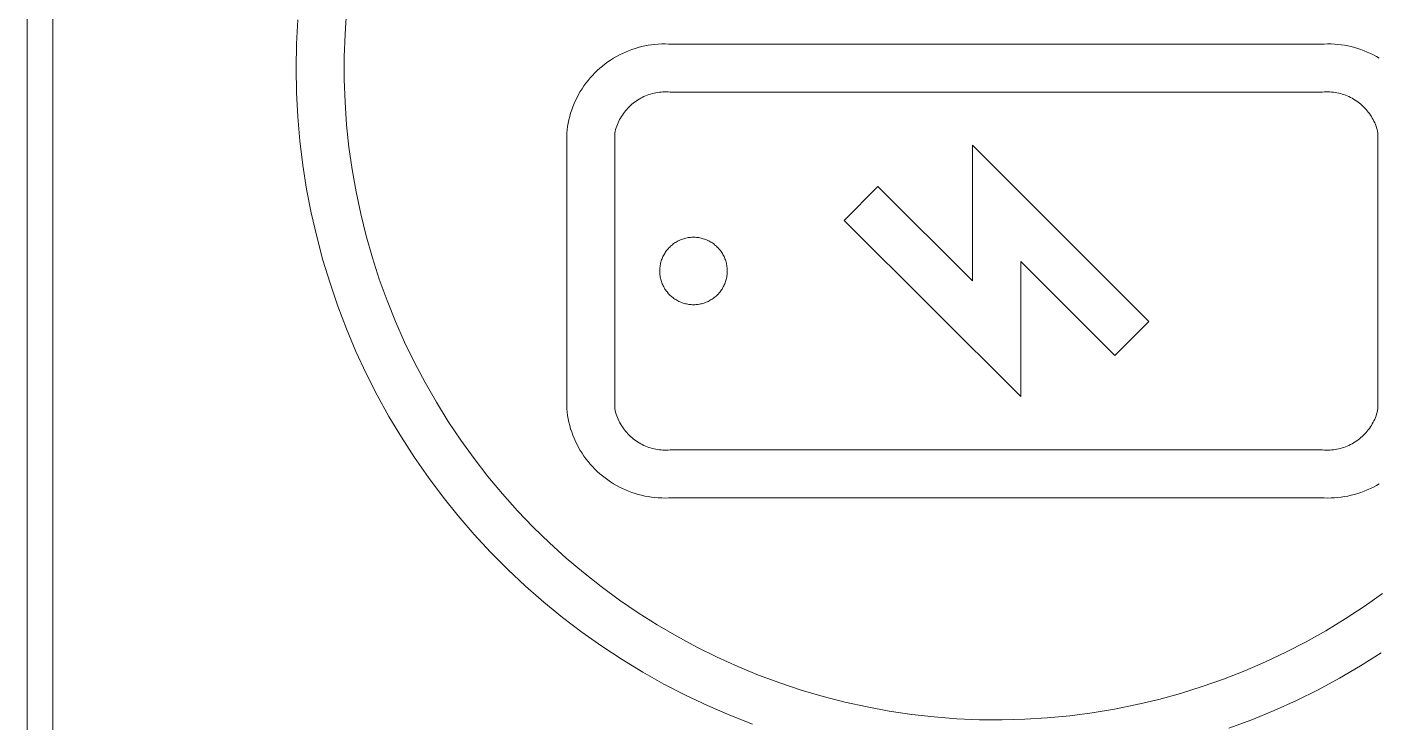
# Model space of a CAD drawing. Header units: inches. Extents: x -10 to 196, y -2 to 124.
# Drawn here: x 108.181 to 110.232, y 56.934 to 57.99 of the extents above; entities that cross this region are included whole.
import ezdxf

# ---------------------------------------------------------------- set-up
doc = ezdxf.new("R2010")
doc.units = ezdxf.units.IN
doc.layers.add('ZANO_R', color=7, linetype='Continuous', lineweight=0)

msp = doc.modelspace()

# ---------------------------------------------------------------- linework, layer by layer
at = {"layer": 'ZANO_R'}
for p, q in [((108.18091, 60.22867), (108.18091, 55.50405)), ((108.22029, 60.22867), (108.22029, 55.50405)), ((108.59001, 57.96455), (108.59193, 58.0014)), ((108.6661, 58.01354), (108.66371, 57.97926)), ((108.66371, 57.97926), (108.66252, 57.94491)), ((108.58937, 57.92765), (108.59001, 57.96455)), ((109.08938, 57.95231), (109.09414, 57.95428)), ((109.09414, 57.95428), (109.09896, 57.95607)), ((109.09896, 57.95607), (109.10385, 57.9577)), ((109.10385, 57.9577), (109.10879, 57.95916)), ((109.10879, 57.95916), (109.11377, 57.96045)), ((109.11377, 57.96045), (109.1188, 57.96157)), ((109.1188, 57.96157), (109.12386, 57.96251)), ((109.12386, 57.96251), (109.12896, 57.96328)), ((109.12896, 57.96328), (109.13407, 57.96386)), ((109.13407, 57.96386), (109.13921, 57.96428)), ((109.13921, 57.96428), (109.14435, 57.96451)), ((109.14435, 57.96451), (109.1495, 57.96457)), ((109.1495, 57.96457), (109.15465, 57.96445)), ((109.15465, 57.96445), (109.15979, 57.96415)), ((109.15979, 57.96415), (110.14494, 57.96415)), ((110.14494, 57.96415), (110.15008, 57.96445)), ((110.15008, 57.96445), (110.15523, 57.96457)), ((110.15523, 57.96457), (110.16038, 57.96451)), ((110.16038, 57.96451), (110.16552, 57.96428)), ((110.16552, 57.96428), (110.17065, 57.96386)), ((110.17065, 57.96386), (110.17577, 57.96328)), ((110.17577, 57.96328), (110.18086, 57.96251)), ((110.18086, 57.96251), (110.18593, 57.96157)), ((110.18593, 57.96157), (110.19095, 57.96045)), ((110.19095, 57.96045), (110.19594, 57.95916)), ((110.19594, 57.95916), (110.20088, 57.9577)), ((110.20088, 57.9577), (110.20576, 57.95607)), ((110.20576, 57.95607), (110.21059, 57.95428)), ((110.21059, 57.95428), (110.21535, 57.95231)), ((108.66252, 57.94491), (108.66252, 57.91055)), ((109.05429, 57.93096), (109.05833, 57.93415)), ((109.05833, 57.93415), (109.06249, 57.9372)), ((109.06249, 57.9372), (109.06674, 57.9401)), ((109.06674, 57.9401), (109.07109, 57.94285)), ((109.07109, 57.94285), (109.07554, 57.94545)), ((109.07554, 57.94545), (109.08007, 57.9479)), ((109.08007, 57.9479), (109.08468, 57.95019)), ((109.08468, 57.95019), (109.08938, 57.95231)), ((110.21535, 57.95231), (110.22004, 57.95019)), ((110.22004, 57.95019), (110.22466, 57.9479)), ((110.22466, 57.9479), (110.22919, 57.94545)), ((110.22919, 57.94545), (110.23363, 57.94285)), ((108.59001, 57.89076), (108.58937, 57.92765)), ((109.03254, 57.90909), (109.03584, 57.91304)), ((109.03584, 57.91304), (109.03928, 57.91687)), ((109.03928, 57.91687), (109.04285, 57.92059)), ((109.04285, 57.92059), (109.04654, 57.92418)), ((109.04654, 57.92418), (109.05036, 57.92764)), ((109.05036, 57.92764), (109.05429, 57.93096)), ((108.66252, 57.91055), (108.66371, 57.8762)), ((109.01818, 57.88775), (109.02076, 57.89221)), ((109.02076, 57.89221), (109.02348, 57.89658)), ((109.02348, 57.89658), (109.02636, 57.90085)), ((109.02636, 57.90085), (109.02938, 57.90502)), ((109.02938, 57.90502), (109.03254, 57.90909)), ((109.14348, 57.89147), (109.14077, 57.89119)), ((109.1462, 57.89165), (109.14348, 57.89147)), ((109.14892, 57.89174), (109.1462, 57.89165)), ((109.15164, 57.89174), (109.14892, 57.89174)), ((109.15436, 57.89163), (109.15164, 57.89174)), ((109.15708, 57.89144), (109.15436, 57.89163)), ((109.15979, 57.89115), (109.15708, 57.89144)), ((110.14764, 57.89144), (110.14494, 57.89115)), ((110.15036, 57.89163), (110.14764, 57.89144)), ((110.15308, 57.89174), (110.15036, 57.89163)), ((110.15581, 57.89174), (110.15308, 57.89174)), ((110.15853, 57.89165), (110.15581, 57.89174)), ((110.16125, 57.89147), (110.15853, 57.89165)), ((110.16396, 57.89119), (110.16125, 57.89147)), ((108.59193, 57.85391), (108.59001, 57.89076)), ((108.66371, 57.8762), (108.66609, 57.84192)), ((109.00947, 57.8691), (109.01141, 57.87387)), ((109.01141, 57.87387), (109.01351, 57.87857)), ((109.01351, 57.87857), (109.01577, 57.8832)), ((109.01577, 57.8832), (109.01818, 57.88775)), ((109.09694, 57.87105), (109.09497, 57.86917)), ((109.09898, 57.87286), (109.09694, 57.87105)), ((109.10108, 57.87459), (109.09898, 57.87286)), ((109.10324, 57.87625), (109.10108, 57.87459)), ((109.10545, 57.87784), (109.10324, 57.87625)), ((109.10772, 57.87935), (109.10545, 57.87784)), ((109.11004, 57.88078), (109.10772, 57.87935)), ((109.11241, 57.88212), (109.11004, 57.88078)), ((109.11482, 57.88339), (109.11241, 57.88212)), ((109.11727, 57.88457), (109.11482, 57.88339)), ((109.11977, 57.88566), (109.11727, 57.88457)), ((109.1223, 57.88667), (109.11977, 57.88566)), ((109.12486, 57.88759), (109.1223, 57.88667)), ((109.12746, 57.88842), (109.12486, 57.88759)), ((109.13008, 57.88916), (109.12746, 57.88842)), ((109.13272, 57.8898), (109.13008, 57.88916)), ((109.13539, 57.89036), (109.13272, 57.8898)), ((109.13807, 57.89082), (109.13539, 57.89036)), ((109.14077, 57.89119), (109.13807, 57.89082)), ((110.14494, 57.89115), (109.15979, 57.89115)), ((110.16665, 57.89082), (110.16396, 57.89119)), ((110.16934, 57.89036), (110.16665, 57.89082)), ((110.172, 57.8898), (110.16934, 57.89036)), ((110.17465, 57.88916), (110.172, 57.8898)), ((110.17727, 57.88842), (110.17465, 57.88916)), ((110.17986, 57.88759), (110.17727, 57.88842)), ((110.18243, 57.88667), (110.17986, 57.88759)), ((110.18496, 57.88566), (110.18243, 57.88667)), ((110.18745, 57.88457), (110.18496, 57.88566)), ((110.18991, 57.88339), (110.18745, 57.88457)), ((110.19232, 57.88212), (110.18991, 57.88339)), ((110.19469, 57.88078), (110.19232, 57.88212)), ((110.19701, 57.87935), (110.19469, 57.88078)), ((110.19927, 57.87784), (110.19701, 57.87935)), ((110.20149, 57.87625), (110.19927, 57.87784)), ((110.20365, 57.87459), (110.20149, 57.87625)), ((110.20575, 57.87286), (110.20365, 57.87459)), ((110.20778, 57.87105), (110.20575, 57.87286)), ((110.20976, 57.86917), (110.20778, 57.87105)), ((108.59513, 57.81715), (108.59193, 57.85391)), ((109.00341, 57.84943), (109.00467, 57.85442)), ((109.00467, 57.85442), (109.0061, 57.85937)), ((109.0061, 57.85937), (109.0077, 57.86426)), ((109.0077, 57.86426), (109.00947, 57.8691)), ((109.08174, 57.85195), (109.08043, 57.84956)), ((109.08312, 57.85429), (109.08174, 57.85195)), ((109.08459, 57.85659), (109.08312, 57.85429)), ((109.08613, 57.85883), (109.08459, 57.85659)), ((109.08775, 57.86102), (109.08613, 57.85883)), ((109.08945, 57.86315), (109.08775, 57.86102)), ((109.09122, 57.86522), (109.08945, 57.86315)), ((109.09306, 57.86723), (109.09122, 57.86522)), ((109.09497, 57.86917), (109.09306, 57.86723)), ((110.21167, 57.86723), (110.20976, 57.86917)), ((110.21351, 57.86522), (110.21167, 57.86723)), ((110.21528, 57.86315), (110.21351, 57.86522)), ((110.21697, 57.86102), (110.21528, 57.86315)), ((110.21859, 57.85883), (110.21697, 57.86102)), ((110.22014, 57.85659), (110.21859, 57.85883)), ((110.2216, 57.85429), (110.22014, 57.85659)), ((110.22299, 57.85195), (110.2216, 57.85429)), ((110.22429, 57.84956), (110.22299, 57.85195)), ((108.66609, 57.84192), (108.66966, 57.80774)), ((109.00012, 57.82911), (109.00068, 57.83423)), ((109.00068, 57.83423), (109.00142, 57.83932)), ((109.00142, 57.83932), (109.00233, 57.84439)), ((109.00233, 57.84439), (109.00341, 57.84943)), ((109.07372, 57.83176), (109.07312, 57.82911)), ((109.07441, 57.8344), (109.07372, 57.83176)), ((109.0752, 57.83701), (109.07441, 57.8344)), ((109.07607, 57.83959), (109.0752, 57.83701)), ((109.07703, 57.84213), (109.07607, 57.83959)), ((109.07808, 57.84465), (109.07703, 57.84213)), ((109.07921, 57.84712), (109.07808, 57.84465)), ((109.08043, 57.84956), (109.07921, 57.84712)), ((110.22551, 57.84712), (110.22429, 57.84956)), ((110.22665, 57.84465), (110.22551, 57.84712)), ((110.2277, 57.84213), (110.22665, 57.84465)), ((110.22866, 57.83959), (110.2277, 57.84213)), ((110.22953, 57.83701), (110.22866, 57.83959)), ((110.23031, 57.8344), (110.22953, 57.83701)), ((110.231, 57.83176), (110.23031, 57.8344)), ((110.2316, 57.82911), (110.231, 57.83176)), ((108.59961, 57.78052), (108.59513, 57.81715)), ((109.00012, 57.41021), (109.00012, 57.82911)), ((109.07312, 57.82911), (109.07312, 57.41021)), ((109.61603, 57.81068), (109.8838, 57.54267)), ((109.6163, 57.60494), (109.61603, 57.81068)), ((110.2316, 57.41021), (110.2316, 57.82911)), ((108.66966, 57.80774), (108.67442, 57.7737)), ((108.60535, 57.74407), (108.59961, 57.78052)), ((108.67442, 57.7737), (108.68035, 57.73985)), ((109.42108, 57.69655), (109.47262, 57.74822)), ((109.47262, 57.74822), (109.6163, 57.60494)), ((108.61235, 57.70784), (108.60535, 57.74407)), ((108.68035, 57.73985), (108.68746, 57.70623)), ((108.62061, 57.67187), (108.61235, 57.70784)), ((108.68746, 57.70623), (108.69572, 57.67287)), ((109.68952, 57.42879), (109.42108, 57.69655)), ((108.63011, 57.63622), (108.62061, 57.67187)), ((108.69572, 57.67287), (108.70514, 57.63982)), ((109.16947, 57.66538), (109.17107, 57.66616)), ((109.17107, 57.66616), (109.17269, 57.66688)), ((109.17269, 57.66688), (109.17435, 57.66754)), ((109.17435, 57.66754), (109.17602, 57.66815)), ((109.17602, 57.66815), (109.17771, 57.6687)), ((109.17771, 57.6687), (109.17942, 57.66918)), ((109.17942, 57.66918), (109.18115, 57.66961)), ((109.18115, 57.66961), (109.18289, 57.66998)), ((109.18289, 57.66998), (109.18464, 57.67029)), ((109.18464, 57.67029), (109.1864, 57.67053)), ((109.1864, 57.67053), (109.18817, 57.67072)), ((109.18817, 57.67072), (109.18995, 57.67084)), ((109.18995, 57.67084), (109.19173, 57.6709)), ((109.19173, 57.6709), (109.19351, 57.6709)), ((109.19351, 57.6709), (109.19528, 57.67084)), ((109.19528, 57.67084), (109.19706, 57.67072)), ((109.19706, 57.67072), (109.19883, 57.67053)), ((109.19883, 57.67053), (109.20059, 57.67029)), ((109.20059, 57.67029), (109.20234, 57.66998)), ((109.20234, 57.66998), (109.20408, 57.66961)), ((109.20408, 57.66961), (109.20581, 57.66918)), ((109.20581, 57.66918), (109.20752, 57.6687)), ((109.20752, 57.6687), (109.20921, 57.66815)), ((109.20921, 57.66815), (109.21089, 57.66754)), ((109.21089, 57.66754), (109.21254, 57.66688)), ((109.21254, 57.66688), (109.21416, 57.66616)), ((109.21416, 57.66616), (109.21577, 57.66538)), ((109.14794, 57.64477), (109.14884, 57.6463)), ((109.14884, 57.6463), (109.14979, 57.64781)), ((109.14979, 57.64781), (109.15079, 57.64928)), ((109.15079, 57.64928), (109.15184, 57.65071)), ((109.15184, 57.65071), (109.15294, 57.65211)), ((109.15294, 57.65211), (109.15409, 57.65346)), ((109.15409, 57.65346), (109.15529, 57.65478)), ((109.15529, 57.65478), (109.15653, 57.65606)), ((109.15653, 57.65606), (109.15782, 57.65729)), ((109.15782, 57.65729), (109.15914, 57.65847)), ((109.15914, 57.65847), (109.16051, 57.65961)), ((109.16051, 57.65961), (109.16192, 57.6607)), ((109.16192, 57.6607), (109.16336, 57.66174)), ((109.16336, 57.66174), (109.16484, 57.66273)), ((109.16484, 57.66273), (109.16635, 57.66367)), ((109.16635, 57.66367), (109.16789, 57.66455)), ((109.16789, 57.66455), (109.16947, 57.66538)), ((109.21577, 57.66538), (109.21734, 57.66455)), ((109.21734, 57.66455), (109.21888, 57.66367)), ((109.21888, 57.66367), (109.22039, 57.66273)), ((109.22039, 57.66273), (109.22187, 57.66174)), ((109.22187, 57.66174), (109.22331, 57.6607)), ((109.22331, 57.6607), (109.22472, 57.65961)), ((109.22472, 57.65961), (109.22609, 57.65847)), ((109.22609, 57.65847), (109.22741, 57.65729)), ((109.22741, 57.65729), (109.2287, 57.65606)), ((109.2287, 57.65606), (109.22994, 57.65478)), ((109.22994, 57.65478), (109.23114, 57.65346)), ((109.23114, 57.65346), (109.23229, 57.65211)), ((109.23229, 57.65211), (109.23339, 57.65071)), ((109.23339, 57.65071), (109.23444, 57.64928)), ((109.23444, 57.64928), (109.23545, 57.64781)), ((109.23545, 57.64781), (109.2364, 57.6463)), ((109.2364, 57.6463), (109.2373, 57.64477)), ((108.64084, 57.60091), (108.63011, 57.63622)), ((108.70514, 57.63982), (108.71571, 57.60712)), ((109.1416, 57.62454), (109.1418, 57.62631)), ((109.1418, 57.62631), (109.14206, 57.62807)), ((109.14206, 57.62807), (109.14238, 57.62982)), ((109.14238, 57.62982), (109.14276, 57.63156)), ((109.14276, 57.63156), (109.14321, 57.63328)), ((109.14321, 57.63328), (109.14371, 57.63499)), ((109.14371, 57.63499), (109.14427, 57.63668)), ((109.14427, 57.63668), (109.14489, 57.63834)), ((109.14489, 57.63834), (109.14557, 57.63999)), ((109.14557, 57.63999), (109.1463, 57.64161)), ((109.1463, 57.64161), (109.14709, 57.6432)), ((109.14709, 57.6432), (109.14794, 57.64477)), ((109.2373, 57.64477), (109.23814, 57.6432)), ((109.23814, 57.6432), (109.23893, 57.64161)), ((109.23893, 57.64161), (109.23966, 57.63999)), ((109.23966, 57.63999), (109.24034, 57.63834)), ((109.24034, 57.63834), (109.24096, 57.63668)), ((109.24096, 57.63668), (109.24152, 57.63499)), ((109.24152, 57.63499), (109.24202, 57.63328)), ((109.24202, 57.63328), (109.24247, 57.63156)), ((109.24247, 57.63156), (109.24285, 57.62982)), ((109.24285, 57.62982), (109.24317, 57.62807)), ((109.24317, 57.62807), (109.24343, 57.62631)), ((109.24343, 57.62631), (109.24364, 57.62454)), ((109.68925, 57.63409), (109.68952, 57.42879)), ((109.83217, 57.49106), (109.68925, 57.63409)), ((108.71571, 57.60712), (108.7274, 57.5748)), ((109.14137, 57.61921), (109.14138, 57.62099)), ((109.14141, 57.61743), (109.14137, 57.61921)), ((109.14138, 57.62099), (109.14146, 57.62277)), ((109.14152, 57.61566), (109.14141, 57.61743)), ((109.14146, 57.62277), (109.1416, 57.62454)), ((109.14169, 57.61389), (109.14152, 57.61566)), ((109.14192, 57.61212), (109.14169, 57.61389)), ((109.14221, 57.61037), (109.14192, 57.61212)), ((109.14257, 57.60863), (109.14221, 57.61037)), ((109.14298, 57.60689), (109.14257, 57.60863)), ((109.14345, 57.60518), (109.14298, 57.60689)), ((109.14398, 57.60348), (109.14345, 57.60518)), ((109.24178, 57.60518), (109.24125, 57.60348)), ((109.24225, 57.60689), (109.24178, 57.60518)), ((109.24267, 57.60863), (109.24225, 57.60689)), ((109.24302, 57.61037), (109.24267, 57.60863)), ((109.24331, 57.61212), (109.24302, 57.61037)), ((109.24354, 57.61389), (109.24331, 57.61212)), ((109.24371, 57.61566), (109.24354, 57.61389)), ((109.24364, 57.62454), (109.24377, 57.62277)), ((109.24382, 57.61743), (109.24371, 57.61566)), ((109.24377, 57.62277), (109.24385, 57.62099)), ((109.24387, 57.61921), (109.24382, 57.61743)), ((109.24385, 57.62099), (109.24387, 57.61921)), ((108.65279, 57.566), (108.64084, 57.60091)), ((109.14457, 57.6018), (109.14398, 57.60348)), ((109.14522, 57.60015), (109.14457, 57.6018)), ((109.14593, 57.59851), (109.14522, 57.60015)), ((109.14669, 57.59691), (109.14593, 57.59851)), ((109.14751, 57.59533), (109.14669, 57.59691)), ((109.14838, 57.59378), (109.14751, 57.59533)), ((109.1493, 57.59226), (109.14838, 57.59378)), ((109.15028, 57.59077), (109.1493, 57.59226)), ((109.15131, 57.58932), (109.15028, 57.59077)), ((109.15239, 57.5879), (109.15131, 57.58932)), ((109.15351, 57.58652), (109.15239, 57.5879)), ((109.15469, 57.58519), (109.15351, 57.58652)), ((109.15591, 57.58389), (109.15469, 57.58519)), ((109.15717, 57.58264), (109.15591, 57.58389)), ((109.22933, 57.58389), (109.22806, 57.58264)), ((109.23055, 57.58519), (109.22933, 57.58389)), ((109.23172, 57.58652), (109.23055, 57.58519)), ((109.23284, 57.5879), (109.23172, 57.58652)), ((109.23392, 57.58932), (109.23284, 57.5879)), ((109.23495, 57.59077), (109.23392, 57.58932)), ((109.23593, 57.59226), (109.23495, 57.59077)), ((109.23685, 57.59378), (109.23593, 57.59226)), ((109.23772, 57.59533), (109.23685, 57.59378)), ((109.23854, 57.59691), (109.23772, 57.59533)), ((109.2393, 57.59851), (109.23854, 57.59691)), ((109.24001, 57.60015), (109.2393, 57.59851)), ((109.24066, 57.6018), (109.24001, 57.60015)), ((109.24125, 57.60348), (109.24066, 57.6018)), ((108.66595, 57.53152), (108.65279, 57.566)), ((108.7274, 57.5748), (108.7402, 57.54291)), ((109.15848, 57.58143), (109.15717, 57.58264)), ((109.15982, 57.58027), (109.15848, 57.58143)), ((109.16121, 57.57916), (109.15982, 57.58027)), ((109.16263, 57.57809), (109.16121, 57.57916)), ((109.1641, 57.57707), (109.16263, 57.57809)), ((109.16559, 57.57611), (109.1641, 57.57707)), ((109.16712, 57.5752), (109.16559, 57.57611)), ((109.16868, 57.57434), (109.16712, 57.5752)), ((109.17026, 57.57354), (109.16868, 57.57434)), ((109.17188, 57.57279), (109.17026, 57.57354)), ((109.17352, 57.5721), (109.17188, 57.57279)), ((109.17518, 57.57146), (109.17352, 57.5721)), ((109.17686, 57.57089), (109.17518, 57.57146)), ((109.17857, 57.57037), (109.17686, 57.57089)), ((109.18028, 57.56991), (109.17857, 57.57037)), ((109.18202, 57.56951), (109.18028, 57.56991)), ((109.18377, 57.56918), (109.18202, 57.56951)), ((109.18552, 57.5689), (109.18377, 57.56918)), ((109.18729, 57.56868), (109.18552, 57.5689)), ((109.18906, 57.56853), (109.18729, 57.56868)), ((109.19084, 57.56844), (109.18906, 57.56853)), ((109.19262, 57.56841), (109.19084, 57.56844)), ((109.1944, 57.56844), (109.19262, 57.56841)), ((109.19617, 57.56853), (109.1944, 57.56844)), ((109.19794, 57.56868), (109.19617, 57.56853)), ((109.19971, 57.5689), (109.19794, 57.56868)), ((109.20147, 57.56918), (109.19971, 57.5689)), ((109.20321, 57.56951), (109.20147, 57.56918)), ((109.20495, 57.56991), (109.20321, 57.56951)), ((109.20667, 57.57037), (109.20495, 57.56991)), ((109.20837, 57.57089), (109.20667, 57.57037)), ((109.21005, 57.57146), (109.20837, 57.57089)), ((109.21171, 57.5721), (109.21005, 57.57146)), ((109.21335, 57.57279), (109.21171, 57.5721)), ((109.21497, 57.57354), (109.21335, 57.57279)), ((109.21656, 57.57434), (109.21497, 57.57354)), ((109.21811, 57.5752), (109.21656, 57.57434)), ((109.21964, 57.57611), (109.21811, 57.5752)), ((109.22114, 57.57707), (109.21964, 57.57611)), ((109.2226, 57.57809), (109.22114, 57.57707)), ((109.22402, 57.57916), (109.2226, 57.57809)), ((109.22541, 57.58027), (109.22402, 57.57916)), ((109.22676, 57.58143), (109.22541, 57.58027)), ((109.22806, 57.58264), (109.22676, 57.58143)), ((108.7402, 57.54291), (108.75411, 57.51148)), ((108.68029, 57.49753), (108.66595, 57.53152)), ((109.8838, 57.54267), (109.83217, 57.49106)), ((108.75411, 57.51148), (108.76909, 57.48056)), ((108.69581, 57.46405), (108.68029, 57.49753)), ((108.71248, 57.43112), (108.69581, 57.46405)), ((108.76909, 57.48056), (108.78514, 57.45017)), ((108.78514, 57.45017), (108.80224, 57.42036)), ((108.73028, 57.3988), (108.71248, 57.43112)), ((108.80224, 57.42036), (108.82036, 57.39115)), ((109.00068, 57.40509), (109.00012, 57.41021)), ((109.00142, 57.39999), (109.00068, 57.40509)), ((109.00233, 57.39492), (109.00142, 57.39999)), ((109.07312, 57.41021), (109.07372, 57.40755)), ((109.07372, 57.40755), (109.07441, 57.40492)), ((109.07441, 57.40492), (109.0752, 57.40231)), ((109.0752, 57.40231), (109.07607, 57.39973)), ((109.07607, 57.39973), (109.07703, 57.39718)), ((110.2277, 57.39718), (110.22866, 57.39973)), ((110.22866, 57.39973), (110.22953, 57.40231)), ((110.22953, 57.40231), (110.23031, 57.40492)), ((110.23031, 57.40492), (110.231, 57.40755)), ((110.231, 57.40755), (110.2316, 57.41021)), ((108.74919, 57.36712), (108.73028, 57.3988)), ((108.82036, 57.39115), (108.83948, 57.3626)), ((109.00341, 57.38989), (109.00233, 57.39492)), ((109.00467, 57.3849), (109.00341, 57.38989)), ((109.0061, 57.37995), (109.00467, 57.3849)), ((109.0077, 57.37505), (109.0061, 57.37995)), ((109.07703, 57.39718), (109.07808, 57.39467)), ((109.07808, 57.39467), (109.07921, 57.39219)), ((109.07921, 57.39219), (109.08043, 57.38976)), ((109.08043, 57.38976), (109.08174, 57.38737)), ((109.08174, 57.38737), (109.08312, 57.38502)), ((109.08312, 57.38502), (109.08459, 57.38273)), ((109.08459, 57.38273), (109.08613, 57.38048)), ((109.08613, 57.38048), (109.08775, 57.37829)), ((110.21697, 57.37829), (110.21859, 57.38048)), ((110.21859, 57.38048), (110.22014, 57.38273)), ((110.22014, 57.38273), (110.2216, 57.38502)), ((110.2216, 57.38502), (110.22299, 57.38737)), ((110.22299, 57.38737), (110.22429, 57.38976)), ((110.22429, 57.38976), (110.22551, 57.39219)), ((110.22551, 57.39219), (110.22665, 57.39467)), ((110.22665, 57.39467), (110.2277, 57.39718)), ((108.76919, 57.33611), (108.74919, 57.36712)), ((108.83948, 57.3626), (108.85958, 57.33473)), ((109.00947, 57.37022), (109.0077, 57.37505)), ((109.01141, 57.36544), (109.00947, 57.37022)), ((109.01351, 57.36074), (109.01141, 57.36544)), ((109.01577, 57.35611), (109.01351, 57.36074)), ((109.08775, 57.37829), (109.08945, 57.37616)), ((109.08945, 57.37616), (109.09122, 57.37409)), ((109.09122, 57.37409), (109.09306, 57.37208)), ((109.09306, 57.37208), (109.09497, 57.37014)), ((109.09497, 57.37014), (109.09694, 57.36827)), ((109.09694, 57.36827), (109.09898, 57.36646)), ((109.09898, 57.36646), (109.10108, 57.36472)), ((109.10108, 57.36472), (109.10324, 57.36306)), ((109.10324, 57.36306), (109.10545, 57.36148)), ((109.10545, 57.36148), (109.10772, 57.35997)), ((109.10772, 57.35997), (109.11004, 57.35854)), ((109.11004, 57.35854), (109.11241, 57.35719)), ((110.19232, 57.35719), (110.19469, 57.35854)), ((110.19469, 57.35854), (110.19701, 57.35997)), ((110.19701, 57.35997), (110.19927, 57.36148)), ((110.19927, 57.36148), (110.20149, 57.36306)), ((110.20149, 57.36306), (110.20365, 57.36472)), ((110.20365, 57.36472), (110.20575, 57.36646)), ((110.20575, 57.36646), (110.20778, 57.36827)), ((110.20778, 57.36827), (110.20976, 57.37014)), ((110.20976, 57.37014), (110.21167, 57.37208)), ((110.21167, 57.37208), (110.21351, 57.37409)), ((110.21351, 57.37409), (110.21528, 57.37616)), ((110.21528, 57.37616), (110.21697, 57.37829)), ((109.01818, 57.35157), (109.01577, 57.35611)), ((109.02076, 57.34711), (109.01818, 57.35157)), ((109.02348, 57.34274), (109.02076, 57.34711)), ((109.02636, 57.33846), (109.02348, 57.34274)), ((109.02938, 57.33429), (109.02636, 57.33846)), ((109.11241, 57.35719), (109.11482, 57.35593)), ((109.11482, 57.35593), (109.11727, 57.35475)), ((109.11727, 57.35475), (109.11977, 57.35366)), ((109.11977, 57.35366), (109.1223, 57.35265)), ((109.1223, 57.35265), (109.12486, 57.35173)), ((109.12486, 57.35173), (109.12746, 57.3509)), ((109.12746, 57.3509), (109.13008, 57.35016)), ((109.13008, 57.35016), (109.13272, 57.34951)), ((109.13272, 57.34951), (109.13539, 57.34896)), ((109.13539, 57.34896), (109.13807, 57.34849)), ((109.13807, 57.34849), (109.14077, 57.34812)), ((109.14077, 57.34812), (109.14348, 57.34785)), ((109.14348, 57.34785), (109.1462, 57.34766)), ((109.1462, 57.34766), (109.14892, 57.34757)), ((109.14892, 57.34757), (109.15164, 57.34758)), ((109.15164, 57.34758), (109.15436, 57.34768)), ((109.15436, 57.34768), (109.15708, 57.34788)), ((109.15708, 57.34788), (109.15979, 57.34816)), ((109.15979, 57.34816), (110.14494, 57.34816)), ((110.14494, 57.34816), (110.14764, 57.34788)), ((110.14764, 57.34788), (110.15036, 57.34768)), ((110.15036, 57.34768), (110.15308, 57.34758)), ((110.15308, 57.34758), (110.15581, 57.34757)), ((110.15581, 57.34757), (110.15853, 57.34766)), ((110.15853, 57.34766), (110.16125, 57.34785)), ((110.16125, 57.34785), (110.16396, 57.34812)), ((110.16396, 57.34812), (110.16665, 57.34849)), ((110.16665, 57.34849), (110.16934, 57.34896)), ((110.16934, 57.34896), (110.172, 57.34951)), ((110.172, 57.34951), (110.17465, 57.35016)), ((110.17465, 57.35016), (110.17727, 57.3509)), ((110.17727, 57.3509), (110.17986, 57.35173)), ((110.17986, 57.35173), (110.18243, 57.35265)), ((110.18243, 57.35265), (110.18496, 57.35366)), ((110.18496, 57.35366), (110.18745, 57.35475)), ((110.18745, 57.35475), (110.18991, 57.35593)), ((110.18991, 57.35593), (110.19232, 57.35719)), ((108.79025, 57.30581), (108.76919, 57.33611)), ((108.85958, 57.33473), (108.88064, 57.30757)), ((109.03254, 57.33023), (109.02938, 57.33429)), ((109.03584, 57.32628), (109.03254, 57.33023)), ((109.03928, 57.32244), (109.03584, 57.32628)), ((109.04285, 57.31873), (109.03928, 57.32244)), ((109.04654, 57.31514), (109.04285, 57.31873)), ((108.81236, 57.27626), (108.79025, 57.30581)), ((108.88064, 57.30757), (108.90263, 57.28116)), ((109.05036, 57.31168), (109.04654, 57.31514)), ((109.05429, 57.30835), (109.05036, 57.31168)), ((109.05833, 57.30516), (109.05429, 57.30835)), ((109.06249, 57.30212), (109.05833, 57.30516)), ((109.06674, 57.29922), (109.06249, 57.30212)), ((109.07109, 57.29646), (109.06674, 57.29922)), ((108.83547, 57.2475), (108.81236, 57.27626)), ((108.90263, 57.28116), (108.92552, 57.25552)), ((109.07554, 57.29386), (109.07109, 57.29646)), ((109.08007, 57.29142), (109.07554, 57.29386)), ((109.08468, 57.28913), (109.08007, 57.29142)), ((109.08938, 57.287), (109.08468, 57.28913)), ((109.09414, 57.28504), (109.08938, 57.287)), ((109.09896, 57.28324), (109.09414, 57.28504)), ((109.10385, 57.28161), (109.09896, 57.28324)), ((109.10879, 57.28015), (109.10385, 57.28161)), ((109.11377, 57.27886), (109.10879, 57.28015)), ((109.1188, 57.27775), (109.11377, 57.27886)), ((109.12386, 57.27681), (109.1188, 57.27775)), ((109.12896, 57.27604), (109.12386, 57.27681)), ((110.18086, 57.27681), (110.17577, 57.27604)), ((110.18593, 57.27775), (110.18086, 57.27681)), ((110.19095, 57.27886), (110.18593, 57.27775)), ((110.19594, 57.28015), (110.19095, 57.27886)), ((110.20088, 57.28161), (110.19594, 57.28015)), ((110.20576, 57.28324), (110.20088, 57.28161)), ((110.21059, 57.28504), (110.20576, 57.28324)), ((110.21535, 57.287), (110.21059, 57.28504)), ((110.22004, 57.28913), (110.21535, 57.287)), ((110.22466, 57.29142), (110.22004, 57.28913)), ((110.22919, 57.29386), (110.22466, 57.29142)), ((110.23363, 57.29646), (110.22919, 57.29386)), ((109.13407, 57.27545), (109.12896, 57.27604)), ((109.13921, 57.27504), (109.13407, 57.27545)), ((109.14435, 57.2748), (109.13921, 57.27504)), ((109.1495, 57.27475), (109.14435, 57.2748)), ((109.15465, 57.27487), (109.1495, 57.27475)), ((109.15979, 57.27517), (109.15465, 57.27487)), ((110.14494, 57.27517), (109.15979, 57.27517)), ((110.15008, 57.27487), (110.14494, 57.27517)), ((110.15523, 57.27475), (110.15008, 57.27487)), ((110.16038, 57.2748), (110.15523, 57.27475)), ((110.16552, 57.27504), (110.16038, 57.2748)), ((110.17065, 57.27545), (110.16552, 57.27504)), ((110.17577, 57.27604), (110.17065, 57.27545)), ((108.85957, 57.21955), (108.83547, 57.2475)), ((108.92552, 57.25552), (108.94929, 57.2307)), ((108.88463, 57.19246), (108.85957, 57.21955)), ((108.94929, 57.2307), (108.9739, 57.20672)), ((108.9739, 57.20672), (108.99933, 57.1836)), ((108.91061, 57.16626), (108.88463, 57.19246)), ((108.99933, 57.1836), (109.02555, 57.16138)), ((108.93748, 57.14097), (108.91061, 57.16626)), ((109.02555, 57.16138), (109.05252, 57.14009)), ((108.96521, 57.11663), (108.93748, 57.14097)), ((109.05252, 57.14009), (109.08022, 57.11974)), ((108.99378, 57.09327), (108.96521, 57.11663)), ((109.08022, 57.11974), (109.10861, 57.10037)), ((110.21043, 57.10989), (110.23847, 57.12975)), ((109.02313, 57.07092), (108.99378, 57.09327)), ((109.10861, 57.10037), (109.13765, 57.082)), ((110.18171, 57.09101), (110.21043, 57.10989)), ((109.13765, 57.082), (109.16731, 57.06464)), ((110.12239, 57.05631), (110.15235, 57.07315)), ((110.15235, 57.07315), (110.18171, 57.09101)), ((109.05325, 57.04959), (109.02313, 57.07092)), ((109.16731, 57.06464), (109.19756, 57.04832)), ((110.09186, 57.04053), (110.12239, 57.05631)), ((109.08409, 57.02933), (109.05325, 57.04959)), ((109.19756, 57.04832), (109.22835, 57.03307)), ((109.22835, 57.03307), (109.25965, 57.01889)), ((110.06081, 57.02581), (110.09186, 57.04053)), ((110.23631, 57.03937), (110.20513, 57.01964)), ((109.11561, 57.01014), (109.08409, 57.02933)), ((109.14778, 56.99206), (109.11561, 57.01014)), ((109.25965, 57.01889), (109.29143, 57.0058)), ((109.99726, 56.99965), (110.02926, 57.01218)), ((110.02926, 57.01218), (110.06081, 57.02581)), ((110.20513, 57.01964), (110.17328, 57.001)), ((109.18055, 56.97511), (109.14778, 56.99206)), ((109.29143, 57.0058), (109.32365, 56.99383)), ((109.32365, 56.99383), (109.35626, 56.98298)), ((109.96484, 56.98824), (109.99726, 56.99965)), ((110.17328, 57.001), (110.1408, 56.98348)), ((109.2139, 56.95931), (109.18055, 56.97511)), ((109.35626, 56.98298), (109.38922, 56.97327)), ((109.38922, 56.97327), (109.4225, 56.96471)), ((109.86549, 56.96085), (109.89892, 56.96883)), ((109.89892, 56.96883), (109.93205, 56.97796)), ((109.93205, 56.97796), (109.96484, 56.98824)), ((110.1408, 56.98348), (110.10774, 56.9671)), ((109.24777, 56.94468), (109.2139, 56.95931)), ((109.4225, 56.96471), (109.45607, 56.95732)), ((109.45607, 56.95732), (109.48986, 56.95109)), ((109.48986, 56.95109), (109.52385, 56.94603)), ((109.76383, 56.94394), (109.79791, 56.9484)), ((109.79791, 56.9484), (109.83181, 56.95404)), ((109.83181, 56.95404), (109.86549, 56.96085)), ((110.07412, 56.95188), (110.04, 56.93783)), ((110.10774, 56.9671), (110.07412, 56.95188)), ((109.28213, 56.93122), (109.24777, 56.94468)), ((109.52385, 56.94603), (109.558, 56.94216)), ((109.558, 56.94216), (109.59226, 56.93948)), ((109.59226, 56.93948), (109.6266, 56.93799)), ((109.6266, 56.93799), (109.66096, 56.93769)), ((109.66096, 56.93769), (109.69532, 56.93858)), ((109.69532, 56.93858), (109.72962, 56.94067)), ((109.72962, 56.94067), (109.76383, 56.94394)), ((110.04, 56.93783), (110.00541, 56.92497))]:
    msp.add_line(p, q, dxfattribs=at)

doc.saveas('drawing.dxf')
